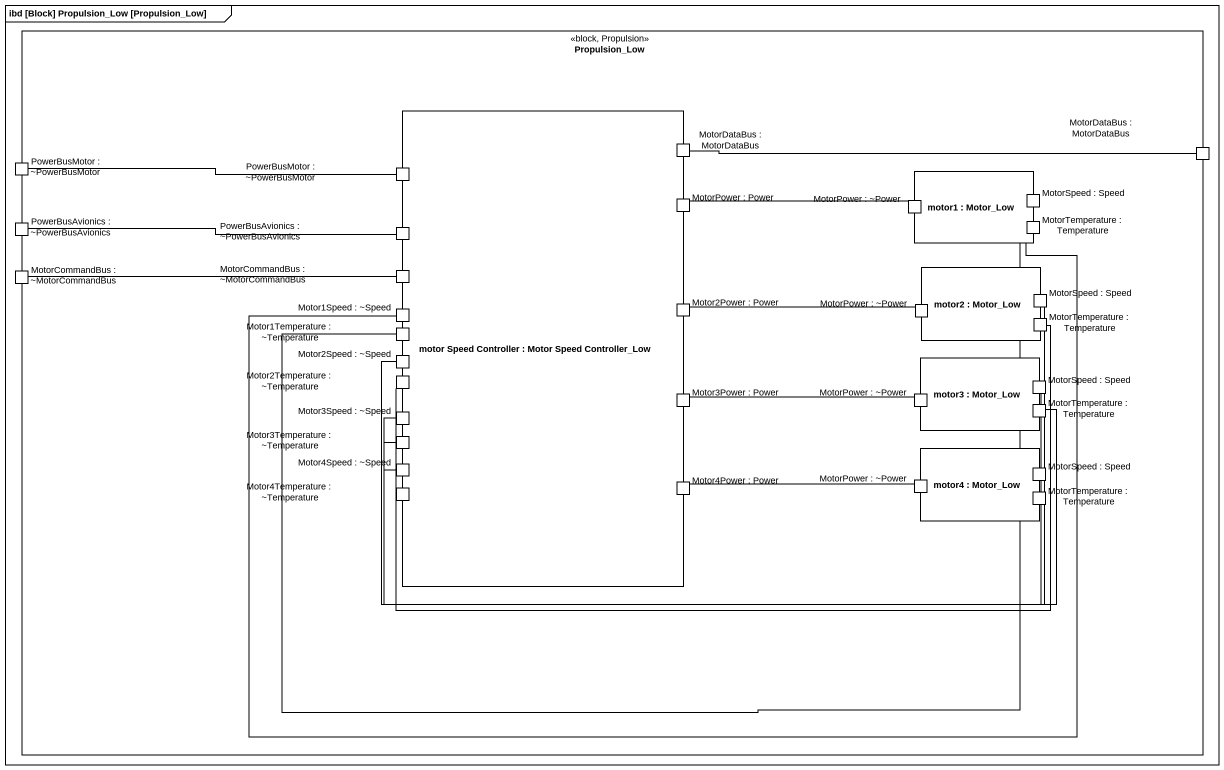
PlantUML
@startuml
mainframe ibd [Block] Propulsion_Low [Propulsion_Low]
rectangle Propulsion_Low <<block, Propulsion>> {
  rectangle "motor Speed Controller : Motor Speed Controller_Low" as motor_Speed_Controller {
    port "MotorDataBus : MotorDataBus" as MotorDataBus_MotorDataBus
    port "PowerBusMotor : ~PowerBusMotor" as PowerBusMotor_PowerBusMotor_2
    port "MotorPower : Power" as MotorPower_Power
    port "PowerBusAvionics : ~PowerBusAvionics" as PowerBusAvionics_2
    port "MotorCommandBus : ~MotorCommandBus" as MotorCommandBus_2
    port "Motor1Speed : ~Speed" as Motor1Speed_Speed
    port "Motor2Power : Power" as Motor2Power_Power
    port "Motor1Temperature : ~Temperature" as Motor1Temperature
    port "Motor2Speed : ~Speed" as Motor2Speed_Speed
    port "Motor2Temperature : ~Temperature" as Motor2Temperature
    port "Motor3Power : Power" as Motor3Power_Power
    port "Motor3Speed : ~Speed" as Motor3Speed_Speed
    port "Motor3Temperature : ~Temperature" as Motor3Temperature
    port "Motor4Speed : ~Speed" as Motor4Speed_Speed
    port "Motor4Temperature : ~Temperature" as Motor4Temperature
    port "Motor4Power : Power" as Motor4Power_Power
  }
  port "MotorDataBus : MotorDataBus" as MotorDataBus_MotorDataBus_2
  port "PowerBusMotor : ~PowerBusMotor" as PowerBusMotor_PowerBusMotor
  rectangle "motor1 : Motor_Low" as motor1 {
    port "MotorPower : ~Power" as MotorPower_Power_2
    port "MotorSpeed : Speed" as MotorSpeed_Speed
    port "MotorTemperature : Temperature" as MotorTemperature_Temperature
  }
  port "PowerBusAvionics : ~PowerBusAvionics" as PowerBusAvionics
  port "MotorCommandBus : ~MotorCommandBus" as MotorCommandBus
  rectangle "motor2 : Motor_Low" as motor2 {
    port "MotorPower : ~Power" as MotorPower_Power_3
    port "MotorSpeed : Speed" as MotorSpeed_Speed_2
    port "MotorTemperature : Temperature" as MotorTemperature_Temperature_2
  }
  rectangle "motor3 : Motor_Low" as motor3 {
    port "MotorPower : ~Power" as MotorPower_Power_4
    port "MotorSpeed : Speed" as MotorSpeed_Speed_3
    port "MotorTemperature : Temperature" as MotorTemperature_Temperature_3
  }
  rectangle "motor4 : Motor_Low" as motor4 {
    port "MotorSpeed : Speed" as MotorSpeed_Speed_4
    port "MotorPower : ~Power" as MotorPower_Power_5
    port "MotorTemperature : Temperature" as MotorTemperature_Temperature_4
  }
}
MotorDataBus_MotorDataBus -right- MotorDataBus_MotorDataBus_2
PowerBusMotor_PowerBusMotor_2 -left- PowerBusMotor_PowerBusMotor
MotorPower_Power_2 -left- MotorPower_Power
MotorSpeed_Speed -left- Motor1Speed_Speed
PowerBusAvionics_2 -left- PowerBusAvionics
MotorTemperature_Temperature -left- Motor1Temperature
MotorCommandBus_2 -left- MotorCommandBus
MotorPower_Power_3 -left- Motor2Power_Power
MotorSpeed_Speed_2 -left- Motor2Speed_Speed
MotorTemperature_Temperature_2 -left- Motor2Temperature
MotorPower_Power_4 -left- Motor3Power_Power
MotorSpeed_Speed_3 -left- Motor3Speed_Speed
MotorTemperature_Temperature_3 -left- Motor3Temperature
MotorSpeed_Speed_4 -left- Motor4Speed_Speed
MotorPower_Power_5 -left- Motor4Power_Power
MotorTemperature_Temperature_4 -left- Motor4Temperature
@enduml
